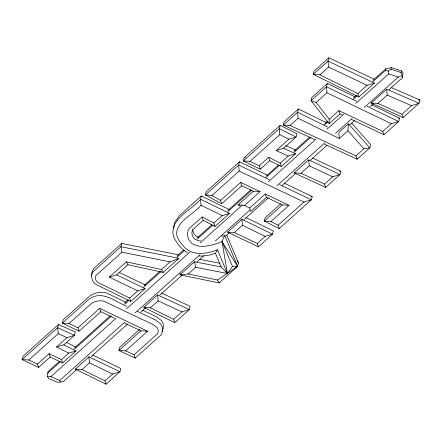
<?xml version="1.0" encoding="UTF-8"?>
<svg xmlns="http://www.w3.org/2000/svg" width="442" height="442" viewBox="0 0 442 442"><rect width="100%" height="100%" fill="white"/><g stroke="black" fill="none" stroke-linecap="round" stroke-linejoin="round"><path stroke-width="0.66" d="M329.262 119.207L338.859 110.605L340.008 113.948L329.146 123.683L329.262 119.207L316.107 102.5L311.019 100.66L311.859 97.378L327.345 83.499L355.119 96.853M76.737 369.589L63.377 381.557L57.841 382.402L48.659 378.474L47.404 376.573L48.018 371.6L59.316 361.473M326.124 122.572L298.461 108.959L297.621 112.246L298.068 118.241L339.263 138.512L347.931 130.744L348.523 123.81L369.827 147.827L357.114 159.219L324.583 144.18M173.651 227.995L174.761 222.387L179.424 215.646L201.381 195.966L229.122 209.519M58.532 324.428L57.698 327.71L58.211 333.644L28.818 359.992L22.1 359.611L22.934 356.329L58.532 324.428L75.289 332.025L74.455 335.307L63.819 344.837L56.543 346.992L68.764 353.108L76.041 350.959L63.819 344.837M145.158 288.582L137.805 290.803L109.279 277.106L116.633 274.885L145.158 288.582L130.826 301.427L96.875 284.913C90.809 281.946 90.135 273.653 93.803 268.487L121.771 243.42L178.397 254.785M121.771 243.42L120.937 246.702L121.931 252.211L96.052 275.405L95.207 277.256L95.687 279.736L97.223 282.106L129.705 298.063L130.826 301.427M180.358 273.521L180.027 274.83L219.121 282.897L237.614 266.322L238.453 263.04L226.79 235.166M201.381 195.966L200.546 199.254L201 205.243C193.369 214.602 178.148 220.022 176.502 233.266C177.17 239.31 181.314 244.1 185.441 248.244C194.513 256.15 207.215 253.664 217.458 249.84L227.365 273.465L217.47 280.007L188.137 273.957L180.027 274.83L194.585 261.78L221.188 266.962L227.365 273.465L237.614 266.322L224.63 235.282L221.508 236.42M239.52 161.789L238.68 165.07L239.155 171.043L211.851 195.513L205.397 194.9L206.237 191.618L239.52 161.789L267.471 175.148M283.626 148.263L295.632 153.722L288.173 156.032L276.173 150.573L283.626 148.263L296.107 137.075L296.947 133.793L280.2 125.324L244.144 157.645L243.304 160.927L260.283 169.187L269.758 160.689L268.675 157.291L259.156 165.822L260.283 169.187M280.2 125.324L279.361 128.611L279.786 134.628L249.968 161.352L243.304 160.927L279.361 128.611L296.107 137.075L288.847 139.213L276.173 150.573M328.87 57.803L328.036 61.084L328.517 67.051L319.875 74.797L313.24 74.344L314.08 71.063L328.87 57.803L374.048 79.206M327.345 83.499L326.505 86.781L326.975 92.759L316.107 102.5M284.239 183.165L312.19 196.524L311.356 199.806L279.222 228.602L264.288 221.077L265.128 217.79L280.653 203.878M312.726 158.059L340.843 171.264L340.008 174.551L325.677 187.391L294.201 172.927L308.765 159.877L340.008 174.551L332.611 176.806L324.5 184.076L300.969 173.258L294.201 172.927M372.705 81.82L385.546 70.311L385.949 68.72L391.374 67.648L401.496 70.947L402.993 72.748L402.38 77.726L389.026 89.693M385.546 70.311L388.253 71.085L390.971 69.234L391.374 67.648M402.38 77.726L402.253 75.654L401.093 72.538L401.496 70.947M371.783 104.865L399.562 118.213L398.723 121.5L383.932 134.755L351.76 119.517M391.242 87.538L419.9 99.986L419.066 103.268L403.115 117.561L371.181 103.074L386.667 89.196L419.066 103.268L411.524 105.655L401.927 114.257L377.971 103.389L371.181 103.074M188.137 273.957L195.591 267.277L227.365 273.465L222.05 241.592L224.63 235.282M161.943 331.611L163.363 328.202L163.424 324.312L161.429 320.549L156.241 316.66L142.633 310.196M91.317 275.383L92.969 271.769L120.937 246.702L178.905 258.338L163.186 272.427L127.959 264.73L126.329 261.824L109.279 277.106M199.259 256.029L202.425 256.034L209.74 255.028L215.464 253.31L217.458 249.84M227.365 273.465L232.486 266.543L237.614 266.322L222.05 241.592C212.596 245.188 201.055 249.255 191.701 243.365L188.491 239.205L187.325 234.326L188.507 229.144L202.127 216.939L213.889 223.039L214.956 226.453L229.52 213.403L200.546 199.254C191.618 210.502 167.689 219.514 173.971 237.575C177.143 243.641 181.369 249.537 187.657 252.631M298.461 108.959L284.129 121.804L283.289 125.086L314.571 139.55M116.633 274.885L127.959 264.73M125.937 302.251L105.528 292.549L100.058 292.328L95.257 293.217L90.433 295.405L63.162 319.853L62.322 323.135L69.013 323.538L91.654 303.245L95.466 301.516L99.306 300.803L103.417 300.969L152.943 324.522L157.054 327.599L158.17 329.704L158.137 331.936L157.308 333.925L134.053 354.766L125.661 350.865L118.915 350.512L119.754 347.23L139.666 329.384M327.749 127.069L297.621 112.246L283.289 125.086L290.046 125.429L298.068 118.241M28.818 359.992L37.476 364.081L49.034 353.716L61.488 359.628L62.637 362.97L76.041 350.959M56.543 346.992L66.991 337.627L74.455 335.307L57.698 327.71L22.1 359.611L38.625 367.418L50.184 357.059L49.034 353.716M99.66 308.345L100.804 311.693L79.079 331.168L77.936 327.815L99.66 308.345L147.573 331.229L125.661 350.865M253.338 191.198L241.791 185.756L221.68 203.779L220.663 200.32L240.636 182.419L260.056 191.574L244.63 205.403L238.083 204.873L253.338 191.198L260.056 191.574M202.127 216.939L203.193 220.354L192.557 229.884L191.828 233.1L192.596 236.332L194.701 239.061L198.099 240.713L200.74 240.901M129.705 298.063L137.805 290.803M126.329 261.824L161.557 269.515L170.082 261.874L178.905 258.338M295.632 153.722L281.3 166.568L280.217 163.164L288.173 156.032M358.959 96.958L357.849 93.582L367.064 85.323L374.446 83.079L328.036 61.084L313.24 74.344L358.959 96.958L374.446 83.079M74.726 347.661L110.163 315.903M124.545 303.013L128.136 299.792M144.059 285.521L159.976 271.255M176.927 256.062L183.601 250.078M197.469 237.652L211.851 224.763M227.768 210.497L250.879 189.778M266.288 175.971L278.615 164.927M294.018 151.114L309.428 137.307M324.837 123.5L327.4 121.196M353.594 97.721L356.164 95.422M373.109 80.229L385.949 68.72M61.488 359.628L68.764 353.108M213.889 223.039L222.193 215.597L229.52 213.403M47.614 373.186L60.455 361.678M74.322 349.252L111.296 316.107M124.65 304.14L128.76 300.461M143.656 287.112L161.115 271.46M177.038 257.194L184.739 250.288M197.066 239.238L212.983 224.972M227.879 211.624L251.504 190.447M265.885 177.562L279.747 165.131M294.129 152.241L311.08 137.053M324.428 125.086L328.025 121.865M353.191 99.312L357.296 95.627M47.404 376.573L50.858 376.678L116.152 318.157M126.434 308.941L189.668 252.266M199.95 243.05L242.111 205.265M268.327 181.767L316.141 138.915M326.936 129.235L343.904 114.03M355.727 103.434L388.634 73.941L388.253 71.085M265.327 194.005L266.471 197.353L250.752 211.442L249.686 208.027L265.327 194.005L289.018 205.309L270.885 221.558L264.288 221.077L282.316 204.917L289.018 205.309M50.858 376.678L59.72 380.468L124.953 321.997M135.23 312.792L199.95 254.785M215.359 240.973L249.78 210.127M277.001 185.723L324.771 142.91M335.561 133.241L351.998 118.506M364.324 107.461L398.225 77.074L402.253 75.654M174.745 322.671L173.634 319.295L181.883 311.897L189.309 309.621L174.745 322.671L143.738 307.356L157.606 294.924L189.309 309.621L190.143 306.334L161.551 293.085M258.432 246.813L257.283 243.47L265.194 236.376L272.526 234.177L258.432 246.813L227.641 232.155L241.967 219.315L272.526 234.177L273.366 230.895L245.862 217.514M348.523 123.81L338.815 132.512L339.263 138.512M106.097 384.197L104.975 380.827L112.605 373.993L119.964 371.766L106.097 384.197L75.311 369.109L88.953 356.887L119.964 371.766L120.804 368.484L92.886 355.092M91.118 356.7L127.583 324.014M140.937 312.046L145.562 307.903M159.943 295.013L182.032 275.217M196.928 261.868L203.602 255.879M225.691 236.089L229.282 232.862M244.177 219.514L268.322 197.878M282.189 185.447L295.543 173.479M310.439 160.126L326.876 145.396M349.987 124.683L354.611 120.539M370.02 106.726L373.617 103.505M377.971 103.389L387.22 95.102L386.667 89.196M143.738 307.356L150.374 307.809L158.103 300.875L157.606 294.924M227.641 232.155L234.343 232.547L242.426 225.304L241.967 219.315M75.311 369.109L81.963 369.551L89.417 362.865L88.953 356.887M300.969 173.258L309.251 165.838L308.765 159.877M147.573 331.229L140.876 330.831L118.915 350.512L135.219 358.097L161.109 334.892L162.529 331.489L162.584 327.594L160.59 323.831L155.402 319.947L137.468 311.417M279.222 228.602L278.128 225.21L303.991 202.033L311.356 199.806L279.675 184.662M383.932 134.755L382.783 131.418L391.369 123.716L398.723 121.5L367.247 106.367M290.046 125.429L355.943 155.899L363.91 148.761L369.827 147.827L370.661 144.545L351.628 123.08M244.144 157.645L245.365 157.275M418.524 99.936L419.9 99.986M339.5 171.192L340.843 171.264M310.853 196.441L312.19 196.524M398.225 118.136L399.562 118.213M199.414 259.277L220.028 263.288M121.931 252.211L170.082 261.874M390.971 69.234L401.093 72.538M388.634 73.941L398.225 77.074M387.22 95.102L411.524 105.655M285.665 145.523L295.864 150.164M58.211 333.644L66.991 337.627M158.103 300.875L181.883 311.897M309.251 165.838L332.611 176.806M328.517 67.051L367.064 85.323M338.859 110.605L382.783 131.418M340.008 113.948L341.865 114.826M126.953 306.416C114.55 301.477 102.903 290.173 89.599 298.687L62.322 323.135L79.079 331.168M50.184 357.059L62.637 362.97M266.471 197.353L282.316 204.917M234.343 232.547L257.283 243.47M269.117 179.618L238.68 165.07L205.397 194.9L221.68 203.779M239.155 171.043L303.991 202.033M100.804 311.693L114.367 318.174M124.848 323.179L140.876 330.831M69.013 323.538L77.936 327.815M356.749 101.323L326.505 86.781L311.019 100.66L329.146 123.683M326.975 92.759L391.369 123.716M119.334 272.493L145.374 285.002M89.417 362.865L112.605 373.993M249.968 161.352L259.156 165.822M242.426 225.304L265.194 236.376M198.37 237.15L195.535 235.774L193.436 233.05L192.662 229.818M201 205.243L222.193 215.597M81.963 369.551L104.975 380.827M150.374 307.809L173.634 319.295M319.875 74.797L357.849 93.582M66.493 342.473L75.659 347.064M270.885 221.558L278.128 225.21M279.786 134.628L288.847 139.213M268.675 157.291L280.217 163.164M269.758 160.689L281.3 166.568M244.63 205.403L249.686 208.027M238.083 204.873L239.895 205.812M203.193 220.354L214.956 226.453M211.851 195.513L220.663 200.32M347.931 130.744L363.91 148.761M217.47 280.007L219.121 282.897M161.557 269.515L163.186 272.427M237.155 260.658L238.453 263.04M215.464 253.31L221.188 266.962M222.05 241.592L232.486 266.543M59.72 380.468L60.339 382.098M401.927 114.257L403.115 117.561M324.5 184.076L325.677 187.391M355.943 155.899L357.114 159.219M134.053 354.766L135.219 358.097M240.636 182.419L241.791 185.756M37.476 364.081L38.625 367.418M194.585 261.78L195.591 267.277"/></g></svg>
